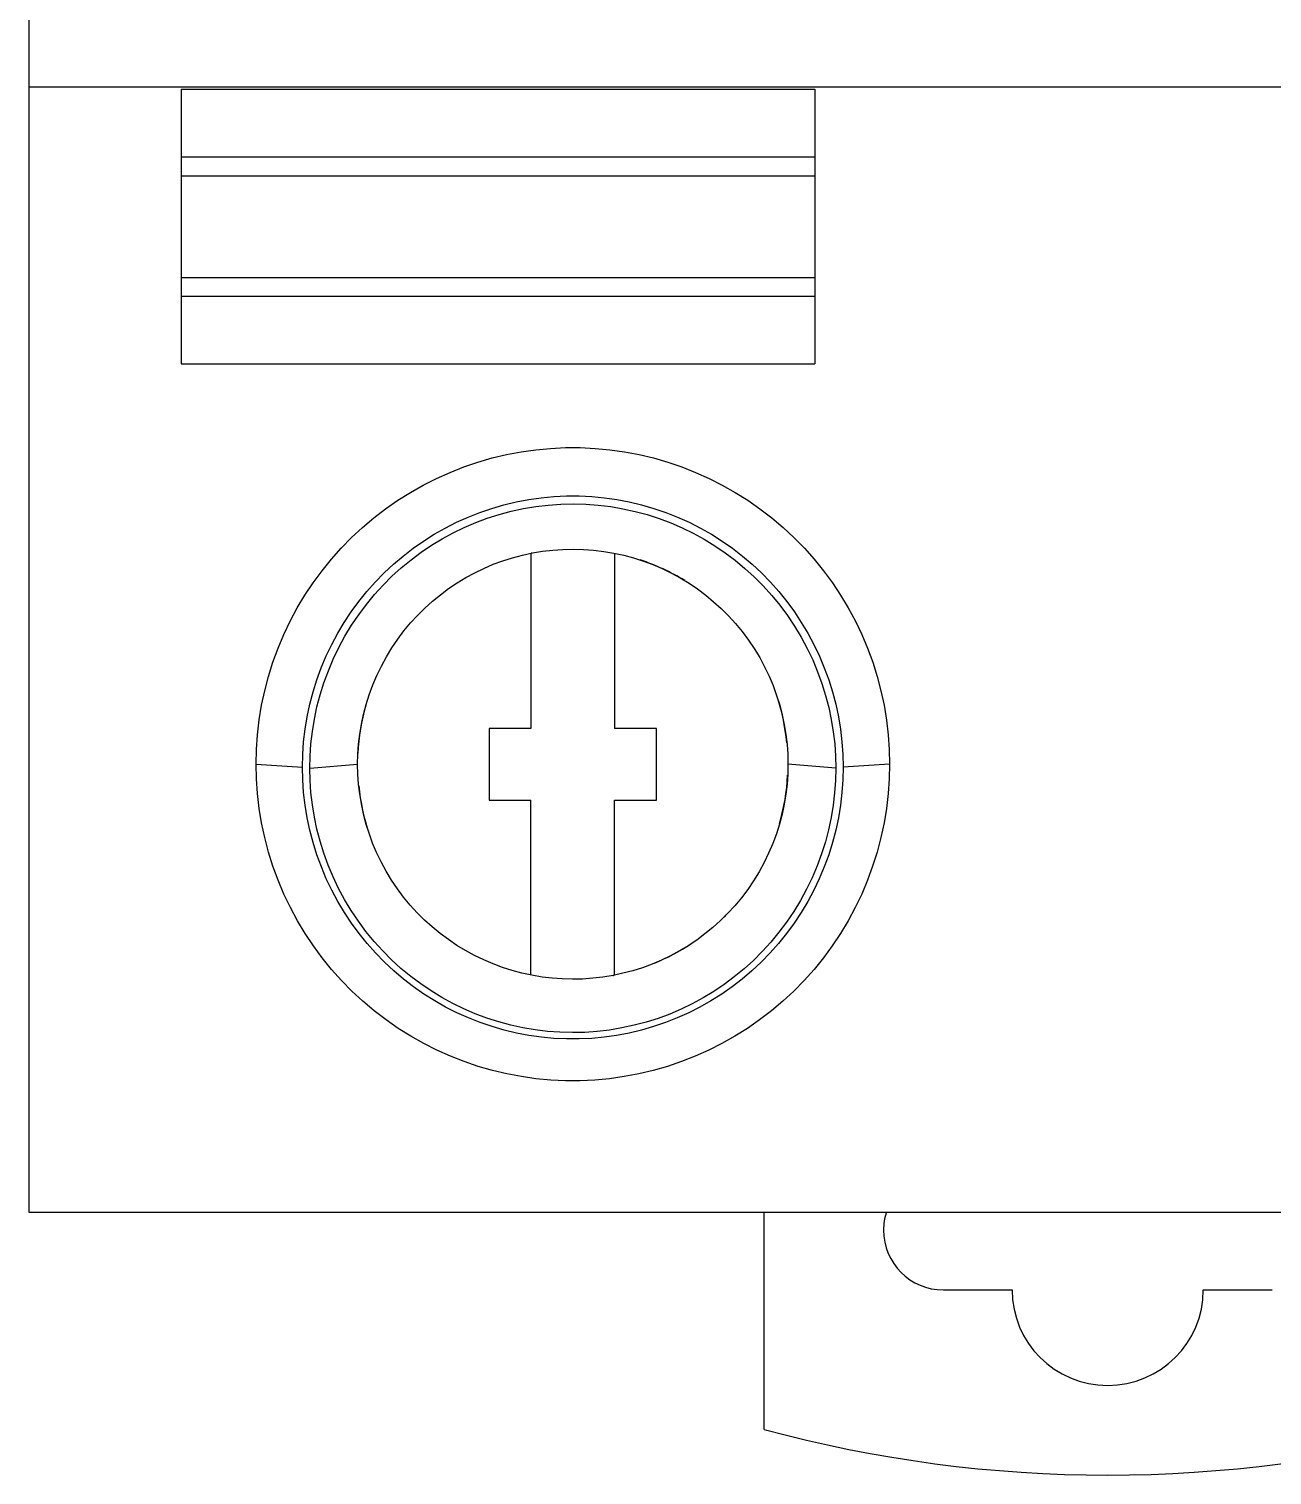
# Model space of a CAD drawing. Header units: millimetres. Extents: x 1019 to 1519, y 1262 to 1448.
# Drawn here: x 1195.695 to 1197.775, y 1263.732 to 1266.153 of the extents above; entities that cross this region are included whole.
import ezdxf

# ---------------------------------------------------------------- set-up
doc = ezdxf.new("R2010")
doc.units = ezdxf.units.MM

msp = doc.modelspace()

# ---------------------------------------------------------------- linework, layer by layer
for p, q in [((1195.6949, 1266.2619), (1195.6949, 1266.0559)), ((1195.6949, 1266.0559), (1195.6949, 1264.1719)), ((1195.6949, 1266.0559), (1202.8649, 1266.0559)), ((1195.9499, 1266.0519), (1195.9499, 1265.8204)), ((1195.9499, 1266.0519), (1197.0099, 1266.0519)), ((1197.0099, 1266.0519), (1197.0099, 1265.8204)), ((1195.9499, 1265.9386), (1197.0099, 1265.9386)), ((1195.9499, 1265.9069), (1197.0099, 1265.9069)), ((1195.9499, 1265.8204), (1195.9499, 1265.5919)), ((1197.0099, 1265.8204), (1197.0099, 1265.5919)), ((1195.9499, 1265.7369), (1197.0099, 1265.7369)), ((1195.9499, 1265.7053), (1197.0099, 1265.7053)), ((1195.9499, 1265.5919), (1197.0099, 1265.5919)), ((1196.4942, 1265.4402), (1196.5185, 1265.4448)), ((1196.5185, 1265.4448), (1196.5431, 1265.4483)), ((1196.5431, 1265.4483), (1196.5678, 1265.4506)), ((1196.5678, 1265.4506), (1196.5926, 1265.4518)), ((1196.5926, 1265.4518), (1196.6174, 1265.4518)), ((1196.6174, 1265.4518), (1196.6421, 1265.4506)), ((1196.6421, 1265.4506), (1196.6668, 1265.4483)), ((1196.6668, 1265.4483), (1196.6914, 1265.4448)), ((1196.6914, 1265.4448), (1196.7158, 1265.4402)), ((1196.4227, 1265.4196), (1196.4462, 1265.4276)), ((1196.4462, 1265.4276), (1196.47, 1265.4345)), ((1196.47, 1265.4345), (1196.4942, 1265.4402)), ((1196.7158, 1265.4402), (1196.7399, 1265.4345)), ((1196.7399, 1265.4345), (1196.7637, 1265.4276)), ((1196.7637, 1265.4276), (1196.7872, 1265.4196)), ((1196.3548, 1265.3892), (1196.377, 1265.4004)), ((1196.377, 1265.4004), (1196.3996, 1265.4105)), ((1196.3996, 1265.4105), (1196.4227, 1265.4196)), ((1196.7872, 1265.4196), (1196.8103, 1265.4105)), ((1196.8103, 1265.4105), (1196.833, 1265.4004)), ((1196.833, 1265.4004), (1196.8551, 1265.3892)), ((1196.3122, 1265.3637), (1196.3332, 1265.377)), ((1196.3332, 1265.377), (1196.3548, 1265.3892)), ((1196.8551, 1265.3892), (1196.8767, 1265.3769)), ((1196.8767, 1265.3769), (1196.8977, 1265.3637)), ((1196.2721, 1265.3344), (1196.2918, 1265.3495)), ((1196.2918, 1265.3495), (1196.3122, 1265.3637)), ((1196.4494, 1265.3434), (1196.4695, 1265.3502)), ((1196.4695, 1265.3502), (1196.4898, 1265.3561)), ((1196.4898, 1265.3561), (1196.5104, 1265.3611)), ((1196.502, 1265.3455), (1196.5224, 1265.3499)), ((1196.5104, 1265.3611), (1196.5312, 1265.365)), ((1196.5224, 1265.3499), (1196.543, 1265.3534)), ((1196.5312, 1265.365), (1196.5522, 1265.368)), ((1196.543, 1265.3534), (1196.5638, 1265.3558)), ((1196.5522, 1265.368), (1196.5732, 1265.37)), ((1196.5638, 1265.3558), (1196.5847, 1265.3573)), ((1196.5732, 1265.37), (1196.5944, 1265.371)), ((1196.5847, 1265.3573), (1196.6057, 1265.3578)), ((1196.5944, 1265.371), (1196.6155, 1265.371)), ((1196.6057, 1265.3578), (1196.6266, 1265.3572)), ((1196.6155, 1265.371), (1196.6367, 1265.37)), ((1196.6266, 1265.3572), (1196.6475, 1265.3557)), ((1196.6367, 1265.37), (1196.6577, 1265.368)), ((1196.6475, 1265.3557), (1196.6683, 1265.3532)), ((1196.6577, 1265.368), (1196.6787, 1265.365)), ((1196.6683, 1265.3532), (1196.6889, 1265.3496)), ((1196.6787, 1265.365), (1196.6995, 1265.361)), ((1196.6889, 1265.3496), (1196.7092, 1265.3452)), ((1196.6995, 1265.361), (1196.7201, 1265.3561)), ((1196.7201, 1265.3561), (1196.7404, 1265.3502)), ((1196.7404, 1265.3502), (1196.7605, 1265.3434)), ((1196.8977, 1265.3637), (1196.9181, 1265.3495)), ((1196.9181, 1265.3495), (1196.9378, 1265.3343)), ((1196.2531, 1265.3183), (1196.2721, 1265.3344)), ((1196.3915, 1265.3173), (1196.4104, 1265.3269)), ((1196.4104, 1265.3269), (1196.4297, 1265.3356)), ((1196.4232, 1265.3183), (1196.4424, 1265.3265)), ((1196.4297, 1265.3356), (1196.4494, 1265.3434)), ((1196.4424, 1265.3265), (1196.4619, 1265.3337)), ((1196.4619, 1265.3337), (1196.4818, 1265.3401)), ((1196.4818, 1265.3401), (1196.502, 1265.3455)), ((1196.7092, 1265.3452), (1196.7294, 1265.3397)), ((1196.7294, 1265.3397), (1196.7492, 1265.3333)), ((1196.7492, 1265.3333), (1196.7687, 1265.326)), ((1196.7605, 1265.3434), (1196.7802, 1265.3356)), ((1196.7687, 1265.326), (1196.7878, 1265.3177)), ((1196.7802, 1265.3356), (1196.7995, 1265.3269)), ((1196.7995, 1265.3269), (1196.8184, 1265.3173)), ((1196.9378, 1265.3343), (1196.9568, 1265.3183)), ((1196.2175, 1265.2836), (1196.2349, 1265.3014)), ((1196.2349, 1265.3014), (1196.2531, 1265.3183)), ((1196.3551, 1265.2955), (1196.3731, 1265.3069)), ((1196.3683, 1265.2884), (1196.3862, 1265.2992)), ((1196.3731, 1265.3069), (1196.3915, 1265.3173)), ((1196.3862, 1265.2992), (1196.4045, 1265.3092)), ((1196.4045, 1265.3092), (1196.4232, 1265.3183)), ((1196.7878, 1265.3177), (1196.8065, 1265.3086)), ((1196.8065, 1265.3086), (1196.8248, 1265.2985)), ((1196.8184, 1265.3173), (1196.8368, 1265.3068)), ((1196.8368, 1265.3068), (1196.8548, 1265.2955)), ((1196.9568, 1265.3183), (1196.975, 1265.3013)), ((1196.975, 1265.3013), (1196.9924, 1265.2836)), ((1196.201, 1265.265), (1196.2175, 1265.2836)), ((1196.3209, 1265.2704), (1196.3377, 1265.2834)), ((1196.3342, 1265.2641), (1196.351, 1265.2766)), ((1196.3377, 1265.2834), (1196.3551, 1265.2955)), ((1196.351, 1265.2766), (1196.3683, 1265.2884)), ((1196.5207, 1265.2719), (1196.5374, 1265.2755)), ((1196.5349, 1265.2751), (1196.5349, 1264.9819)), ((1196.5374, 1265.2755), (1196.5543, 1265.2783)), ((1196.5543, 1265.2783), (1196.5713, 1265.2803)), ((1196.5713, 1265.2803), (1196.5884, 1265.2815)), ((1196.5884, 1265.2815), (1196.6055, 1265.2819)), ((1196.6055, 1265.2819), (1196.6227, 1265.2815)), ((1196.6227, 1265.2815), (1196.6398, 1265.2802)), ((1196.6398, 1265.2802), (1196.6567, 1265.2782)), ((1196.6567, 1265.2782), (1196.6736, 1265.2753)), ((1196.6736, 1265.2753), (1196.6903, 1265.2717)), ((1196.6749, 1265.2751), (1196.6749, 1264.9819)), ((1196.8248, 1265.2985), (1196.8426, 1265.2876)), ((1196.8426, 1265.2876), (1196.86, 1265.2758)), ((1196.8548, 1265.2955), (1196.8722, 1265.2833)), ((1196.86, 1265.2758), (1196.8768, 1265.2632)), ((1196.8722, 1265.2833), (1196.889, 1265.2703)), ((1196.9924, 1265.2836), (1197.0089, 1265.265)), ((1196.1853, 1265.2457), (1196.201, 1265.265)), ((1196.2892, 1265.2421), (1196.3048, 1265.2566)), ((1196.3024, 1265.2365), (1196.318, 1265.2507)), ((1196.3048, 1265.2566), (1196.3209, 1265.2704)), ((1196.318, 1265.2507), (1196.3342, 1265.2641)), ((1196.4563, 1265.2498), (1196.4719, 1265.2565)), ((1196.4719, 1265.2565), (1196.4879, 1265.2624)), ((1196.4879, 1265.2624), (1196.5042, 1265.2675)), ((1196.5042, 1265.2675), (1196.5207, 1265.2719)), ((1196.6903, 1265.2717), (1196.7067, 1265.2672)), ((1196.7067, 1265.2672), (1196.723, 1265.262)), ((1196.723, 1265.262), (1196.7389, 1265.2561)), ((1196.7389, 1265.2561), (1196.7545, 1265.2494)), ((1196.8768, 1265.2632), (1196.893, 1265.2497)), ((1196.889, 1265.2703), (1196.9051, 1265.2566)), ((1196.9051, 1265.2566), (1196.9207, 1265.2421)), ((1197.0089, 1265.265), (1197.0246, 1265.2457)), ((1196.1706, 1265.2257), (1196.1853, 1265.2457)), ((1196.2603, 1265.211), (1196.2744, 1265.2269)), ((1196.2744, 1265.2269), (1196.2892, 1265.2421)), ((1196.2874, 1265.2215), (1196.3024, 1265.2365)), ((1196.4114, 1265.2255), (1196.426, 1265.2343)), ((1196.426, 1265.2343), (1196.4409, 1265.2424)), ((1196.4409, 1265.2424), (1196.4563, 1265.2498)), ((1196.7545, 1265.2494), (1196.7699, 1265.2419)), ((1196.7699, 1265.2419), (1196.7848, 1265.2338)), ((1196.7848, 1265.2338), (1196.7994, 1265.2249)), ((1196.893, 1265.2497), (1196.9086, 1265.2354)), ((1196.9086, 1265.2354), (1196.9236, 1265.2204)), ((1196.9207, 1265.2421), (1196.9355, 1265.2268)), ((1196.9355, 1265.2268), (1196.9496, 1265.2109)), ((1197.0246, 1265.2457), (1197.0393, 1265.2256)), ((1196.144, 1265.1836), (1196.1568, 1265.2049)), ((1196.1568, 1265.2049), (1196.1706, 1265.2257)), ((1196.2469, 1265.1944), (1196.2603, 1265.211)), ((1196.2595, 1265.1894), (1196.2731, 1265.2058)), ((1196.2731, 1265.2058), (1196.2874, 1265.2215)), ((1196.3701, 1265.1948), (1196.3834, 1265.2057)), ((1196.3834, 1265.2057), (1196.3972, 1265.2159)), ((1196.3972, 1265.2159), (1196.4114, 1265.2255)), ((1196.7994, 1265.2249), (1196.8136, 1265.2153)), ((1196.8136, 1265.2153), (1196.8274, 1265.205)), ((1196.8274, 1265.205), (1196.8406, 1265.194)), ((1196.9236, 1265.2204), (1196.9379, 1265.2045)), ((1196.9379, 1265.2045), (1196.9514, 1265.188)), ((1196.9496, 1265.2109), (1196.963, 1265.1944)), ((1197.0393, 1265.2256), (1197.0531, 1265.2049)), ((1197.0531, 1265.2049), (1197.0659, 1265.1835)), ((1196.1322, 1265.1616), (1196.144, 1265.1836)), ((1196.2343, 1265.1772), (1196.2469, 1265.1944)), ((1196.2468, 1265.1722), (1196.2595, 1265.1894)), ((1196.3451, 1265.1711), (1196.3574, 1265.1833)), ((1196.3574, 1265.1833), (1196.3701, 1265.1948)), ((1196.8406, 1265.194), (1196.8534, 1265.1824)), ((1196.8534, 1265.1824), (1196.8657, 1265.1702)), ((1196.9514, 1265.188), (1196.9641, 1265.1708)), ((1196.963, 1265.1944), (1196.9756, 1265.1772)), ((1197.0659, 1265.1835), (1197.0777, 1265.1616)), ((1196.1215, 1265.1391), (1196.1322, 1265.1616)), ((1196.2116, 1265.1411), (1196.2226, 1265.1594)), ((1196.2226, 1265.1594), (1196.2343, 1265.1772)), ((1196.2237, 1265.1362), (1196.2348, 1265.1545)), ((1196.2348, 1265.1545), (1196.2468, 1265.1722)), ((1196.3223, 1265.1449), (1196.3334, 1265.1583)), ((1196.3334, 1265.1583), (1196.3451, 1265.1711)), ((1196.8657, 1265.1702), (1196.8773, 1265.1573)), ((1196.8773, 1265.1573), (1196.8884, 1265.1438)), ((1196.9641, 1265.1708), (1196.976, 1265.153)), ((1196.9756, 1265.1772), (1196.9873, 1265.1594)), ((1196.9873, 1265.1594), (1196.9983, 1265.1411)), ((1197.0777, 1265.1616), (1197.0884, 1265.1391)), ((1196.1118, 1265.1162), (1196.1215, 1265.1391)), ((1196.2016, 1265.1223), (1196.2116, 1265.1411)), ((1196.2135, 1265.1173), (1196.2237, 1265.1362)), ((1196.3021, 1265.1166), (1196.3119, 1265.131)), ((1196.3119, 1265.131), (1196.3223, 1265.1449)), ((1196.8884, 1265.1438), (1196.8988, 1265.1298)), ((1196.8988, 1265.1298), (1196.9086, 1265.1154)), ((1196.976, 1265.153), (1196.987, 1265.1346)), ((1196.987, 1265.1346), (1196.9971, 1265.1157)), ((1196.9983, 1265.1411), (1197.0083, 1265.1223)), ((1197.0884, 1265.1391), (1197.0981, 1265.1161)), ((1196.1032, 1265.0928), (1196.1118, 1265.1162)), ((1196.1924, 1265.1031), (1196.2016, 1265.1223)), ((1196.2042, 1265.098), (1196.2135, 1265.1173)), ((1196.293, 1265.1017), (1196.3021, 1265.1166)), ((1196.9086, 1265.1154), (1196.9176, 1265.1004)), ((1196.9971, 1265.1157), (1197.0063, 1265.0964)), ((1197.0083, 1265.1223), (1197.0175, 1265.103)), ((1197.0981, 1265.1161), (1197.1067, 1265.0927)), ((1196.0957, 1265.069), (1196.1032, 1265.0928)), ((1196.1768, 1265.0633), (1196.1841, 1265.0834)), ((1196.1841, 1265.0834), (1196.1924, 1265.1031)), ((1196.1959, 1265.0783), (1196.2042, 1265.098)), ((1196.2771, 1265.0706), (1196.2847, 1265.0863)), ((1196.2847, 1265.0863), (1196.293, 1265.1017)), ((1196.9176, 1265.1004), (1196.9258, 1265.085)), ((1196.9258, 1265.085), (1196.9333, 1265.0693)), ((1197.0063, 1265.0964), (1197.0145, 1265.0768)), ((1197.0175, 1265.103), (1197.0257, 1265.0833)), ((1197.0257, 1265.0833), (1197.0331, 1265.0633)), ((1197.1067, 1265.0927), (1197.1141, 1265.0689)), ((1196.0894, 1265.0449), (1196.0957, 1265.069)), ((1196.1704, 1265.0429), (1196.1768, 1265.0633)), ((1196.1822, 1265.0381), (1196.1886, 1265.0583)), ((1196.1886, 1265.0583), (1196.1959, 1265.0783)), ((1196.2703, 1265.0546), (1196.2771, 1265.0706)), ((1196.9333, 1265.0693), (1196.9401, 1265.0534)), ((1197.0145, 1265.0768), (1197.0217, 1265.0569)), ((1197.0217, 1265.0569), (1197.028, 1265.0369)), ((1197.0331, 1265.0633), (1197.0395, 1265.0429)), ((1197.1141, 1265.0689), (1197.1205, 1265.0448)), ((1196.0842, 1265.0205), (1196.0894, 1265.0449)), ((1196.165, 1265.0222), (1196.1704, 1265.0429)), ((1196.1769, 1265.0177), (1196.1822, 1265.0381)), ((1196.2591, 1265.0219), (1196.2643, 1265.0383)), ((1196.2643, 1265.0383), (1196.2703, 1265.0546)), ((1196.9401, 1265.0534), (1196.946, 1265.0372)), ((1196.946, 1265.0372), (1196.9511, 1265.021)), ((1197.028, 1265.0369), (1197.0332, 1265.0168)), ((1197.0395, 1265.0429), (1197.0449, 1265.0222)), ((1197.1205, 1265.0448), (1197.1257, 1265.0205)), ((1196.0801, 1264.996), (1196.0842, 1265.0205)), ((1196.1605, 1265.0013), (1196.165, 1265.0222)), ((1196.1725, 1264.9972), (1196.1769, 1265.0177)), ((1196.2547, 1265.0053), (1196.2591, 1265.0219)), ((1196.9511, 1265.021), (1196.9553, 1265.0046)), ((1197.0332, 1265.0168), (1197.0374, 1264.9965)), ((1197.0449, 1265.0222), (1197.0493, 1265.0013)), ((1197.1257, 1265.0205), (1197.1297, 1264.9959)), ((1196.0772, 1264.9713), (1196.0801, 1264.996)), ((1196.1571, 1264.9803), (1196.1605, 1265.0013)), ((1196.1692, 1264.9767), (1196.1725, 1264.9972)), ((1196.2484, 1264.972), (1196.2512, 1264.9887)), ((1196.2512, 1264.9887), (1196.2547, 1265.0053)), ((1196.9553, 1265.0046), (1196.9588, 1264.9881)), ((1196.9588, 1264.9881), (1196.9615, 1264.9716)), ((1197.0374, 1264.9965), (1197.0407, 1264.9762)), ((1197.0493, 1265.0013), (1197.0528, 1264.9803)), ((1197.1297, 1264.9959), (1197.1326, 1264.9713)), ((1196.0755, 1264.9466), (1196.0772, 1264.9713)), ((1196.1546, 1264.9591), (1196.1571, 1264.9803)), ((1196.1668, 1264.9561), (1196.1692, 1264.9767)), ((1196.2465, 1264.9553), (1196.2484, 1264.972)), ((1196.4649, 1264.9819), (1196.4649, 1264.8619)), ((1196.5349, 1264.9819), (1196.4649, 1264.9819)), ((1196.7449, 1264.9819), (1196.6749, 1264.9819)), ((1196.7449, 1264.8619), (1196.7449, 1264.9819)), ((1196.9615, 1264.9716), (1196.9634, 1264.955)), ((1197.0407, 1264.9762), (1197.0431, 1264.9559)), ((1197.0528, 1264.9803), (1197.0553, 1264.9591)), ((1197.1326, 1264.9713), (1197.1344, 1264.9466)), ((1196.0749, 1264.9219), (1196.0755, 1264.9466)), ((1196.1526, 1264.9168), (1196.1531, 1264.9379)), ((1196.1531, 1264.9379), (1196.1546, 1264.9591)), ((1196.1649, 1264.9152), (1196.1654, 1264.9356)), ((1196.1654, 1264.9356), (1196.1668, 1264.9561)), ((1196.2449, 1264.9219), (1196.2453, 1264.9386)), ((1196.2453, 1264.9386), (1196.2465, 1264.9553)), ((1196.9634, 1264.955), (1196.9645, 1264.9385)), ((1196.9645, 1264.9385), (1196.9649, 1264.9219)), ((1197.0431, 1264.9559), (1197.0445, 1264.9355)), ((1197.0445, 1264.9355), (1197.0449, 1264.9152)), ((1197.0553, 1264.9591), (1197.0568, 1264.9379)), ((1197.0568, 1264.9379), (1197.0572, 1264.9168)), ((1197.1344, 1264.9466), (1197.1349, 1264.9219)), ((1196.0755, 1264.8973), (1196.0749, 1264.9219)), ((1196.0749, 1264.9219), (1196.1526, 1264.9168)), ((1196.1531, 1264.8957), (1196.1526, 1264.9168)), ((1196.1649, 1264.9152), (1196.2449, 1264.9219)), ((1196.1654, 1264.8947), (1196.165, 1264.9152)), ((1196.2453, 1264.9053), (1196.2449, 1264.9219)), ((1196.9649, 1264.9219), (1196.9645, 1264.9052)), ((1197.0449, 1264.9152), (1196.9649, 1264.9219)), ((1197.0449, 1264.9152), (1197.0445, 1264.8946)), ((1197.0572, 1264.9168), (1197.0568, 1264.8957)), ((1197.1349, 1264.9219), (1197.0572, 1264.9168)), ((1197.1349, 1264.9219), (1197.1344, 1264.8973)), ((1196.0772, 1264.8727), (1196.0755, 1264.8973)), ((1196.1546, 1264.8745), (1196.1531, 1264.8957)), ((1196.1668, 1264.8743), (1196.1654, 1264.8947)), ((1196.2465, 1264.8887), (1196.2453, 1264.9053)), ((1196.2484, 1264.8721), (1196.2465, 1264.8887)), ((1196.9634, 1264.8885), (1196.9614, 1264.8717)), ((1196.9645, 1264.9052), (1196.9634, 1264.8885)), ((1197.0445, 1264.8946), (1197.043, 1264.874)), ((1197.0568, 1264.8957), (1197.0553, 1264.8745)), ((1197.1344, 1264.8973), (1197.1327, 1264.8727)), ((1196.0801, 1264.848), (1196.0772, 1264.8727)), ((1196.157, 1264.8534), (1196.1546, 1264.8745)), ((1196.1692, 1264.8539), (1196.1668, 1264.8743)), ((1196.2511, 1264.8555), (1196.2484, 1264.8721)), ((1196.9614, 1264.8717), (1196.9587, 1264.855)), ((1197.043, 1264.874), (1197.0406, 1264.8534)), ((1197.0553, 1264.8745), (1197.0528, 1264.8534)), ((1197.1327, 1264.8727), (1197.1298, 1264.848)), ((1196.0842, 1264.8235), (1196.0801, 1264.848)), ((1196.1605, 1264.8323), (1196.157, 1264.8534)), ((1196.1725, 1264.8335), (1196.1692, 1264.8539)), ((1196.2546, 1264.839), (1196.2511, 1264.8555)), ((1196.2589, 1264.8225), (1196.2546, 1264.839)), ((1196.4649, 1264.8619), (1196.5349, 1264.8619)), ((1196.5349, 1264.5688), (1196.5349, 1264.8619)), ((1196.6749, 1264.5688), (1196.6749, 1264.8619)), ((1196.6749, 1264.8619), (1196.7449, 1264.8619)), ((1196.9587, 1264.855), (1196.9551, 1264.8383)), ((1197.0406, 1264.8534), (1197.0373, 1264.8328)), ((1197.0528, 1264.8534), (1197.0493, 1264.8323)), ((1197.1298, 1264.848), (1197.1257, 1264.8235)), ((1196.0894, 1264.7991), (1196.0842, 1264.8235)), ((1196.165, 1264.8113), (1196.1605, 1264.8323)), ((1196.1768, 1264.8132), (1196.1725, 1264.8335)), ((1196.264, 1264.8062), (1196.2589, 1264.8225)), ((1196.9507, 1264.8216), (1196.9455, 1264.8052)), ((1196.9551, 1264.8383), (1196.9507, 1264.8216)), ((1197.0373, 1264.8328), (1197.0329, 1264.8123)), ((1197.0493, 1264.8323), (1197.0449, 1264.8113)), ((1197.1257, 1264.8235), (1197.1205, 1264.7991)), ((1196.0957, 1264.7749), (1196.0894, 1264.7991)), ((1196.1704, 1264.7906), (1196.165, 1264.8113)), ((1196.1768, 1264.7701), (1196.1704, 1264.7906)), ((1196.182, 1264.793), (1196.1768, 1264.8132)), ((1196.1883, 1264.7729), (1196.182, 1264.793)), ((1196.27, 1264.79), (1196.264, 1264.8062)), ((1196.9455, 1264.8052), (1196.9394, 1264.7889)), ((1197.0275, 1264.7919), (1197.0211, 1264.7716)), ((1197.0329, 1264.8123), (1197.0275, 1264.7919)), ((1197.0395, 1264.7906), (1197.0331, 1264.7701)), ((1197.0449, 1264.8113), (1197.0395, 1264.7906)), ((1197.1205, 1264.7991), (1197.1141, 1264.7749)), ((1196.1032, 1264.751), (1196.0957, 1264.7749)), ((1196.1842, 1264.7499), (1196.1768, 1264.7701)), ((1196.1955, 1264.753), (1196.1883, 1264.7729)), ((1196.2767, 1264.7741), (1196.27, 1264.79)), ((1196.2843, 1264.7584), (1196.2767, 1264.7741)), ((1196.9326, 1264.7728), (1196.925, 1264.7571)), ((1196.9394, 1264.7889), (1196.9326, 1264.7728)), ((1197.0211, 1264.7716), (1197.0138, 1264.7516)), ((1197.0331, 1264.7701), (1197.0257, 1264.75)), ((1197.1141, 1264.7749), (1197.1066, 1264.7511)), ((1196.1118, 1264.7276), (1196.1032, 1264.751)), ((1196.1925, 1264.7302), (1196.1842, 1264.7499)), ((1196.2038, 1264.7334), (1196.1955, 1264.753)), ((1196.2926, 1264.743), (1196.2843, 1264.7584)), ((1196.3016, 1264.728), (1196.2926, 1264.743)), ((1196.925, 1264.7571), (1196.9166, 1264.7418)), ((1197.0138, 1264.7516), (1197.0054, 1264.7319)), ((1197.0257, 1264.75), (1197.0174, 1264.7302)), ((1197.1066, 1264.7511), (1197.098, 1264.7276)), ((1196.1216, 1264.7045), (1196.1118, 1264.7276)), ((1196.2017, 1264.7108), (1196.1925, 1264.7302)), ((1196.213, 1264.7141), (1196.2038, 1264.7334)), ((1196.3114, 1264.7135), (1196.3016, 1264.728)), ((1196.9075, 1264.7269), (1196.8977, 1264.7124)), ((1196.9166, 1264.7418), (1196.9075, 1264.7269)), ((1197.0054, 1264.7319), (1196.9961, 1264.7125)), ((1197.0174, 1264.7302), (1197.0082, 1264.7109)), ((1197.098, 1264.7276), (1197.0883, 1264.7046)), ((1196.1323, 1264.682), (1196.1216, 1264.7045)), ((1196.2118, 1264.6919), (1196.2017, 1264.7108)), ((1196.2232, 1264.6952), (1196.213, 1264.7141)), ((1196.2342, 1264.6768), (1196.2232, 1264.6952)), ((1196.3218, 1264.6995), (1196.3114, 1264.7135)), ((1196.3329, 1264.6861), (1196.3218, 1264.6995)), ((1196.8872, 1264.6985), (1196.8761, 1264.6851)), ((1196.8977, 1264.7124), (1196.8872, 1264.6985)), ((1196.9859, 1264.6937), (1196.9747, 1264.6753)), ((1196.9961, 1264.7125), (1196.9859, 1264.6937)), ((1197.0082, 1264.7109), (1196.9981, 1264.692)), ((1197.0883, 1264.7046), (1197.0775, 1264.682)), ((1196.1442, 1264.66), (1196.1323, 1264.682)), ((1196.2228, 1264.6735), (1196.2118, 1264.6919)), ((1196.2346, 1264.6557), (1196.2228, 1264.6735)), ((1196.2461, 1264.6589), (1196.2342, 1264.6768)), ((1196.3446, 1264.6733), (1196.3329, 1264.6861)), ((1196.3569, 1264.661), (1196.3446, 1264.6733)), ((1196.8644, 1264.6723), (1196.8521, 1264.6602)), ((1196.8761, 1264.6851), (1196.8644, 1264.6723)), ((1196.9747, 1264.6753), (1196.9627, 1264.6576)), ((1196.9871, 1264.6736), (1196.9753, 1264.6557)), ((1196.9981, 1264.692), (1196.9871, 1264.6736)), ((1197.0775, 1264.682), (1197.0657, 1264.66)), ((1196.157, 1264.6386), (1196.1442, 1264.66)), ((1196.2472, 1264.6384), (1196.2346, 1264.6557)), ((1196.2589, 1264.6418), (1196.2461, 1264.6589)), ((1196.3697, 1264.6494), (1196.3569, 1264.661)), ((1196.383, 1264.6385), (1196.3697, 1264.6494)), ((1196.8393, 1264.6487), (1196.826, 1264.6378)), ((1196.8521, 1264.6602), (1196.8393, 1264.6487)), ((1196.9627, 1264.6576), (1196.9499, 1264.6405)), ((1196.9753, 1264.6557), (1196.9627, 1264.6385)), ((1197.0657, 1264.66), (1197.0529, 1264.6386)), ((1196.1709, 1264.6178), (1196.157, 1264.6386)), ((1196.2607, 1264.6218), (1196.2472, 1264.6384)), ((1196.2725, 1264.6252), (1196.2589, 1264.6418)), ((1196.2748, 1264.6059), (1196.2607, 1264.6218)), ((1196.2868, 1264.6094), (1196.2725, 1264.6252)), ((1196.3967, 1264.6282), (1196.383, 1264.6385)), ((1196.4109, 1264.6187), (1196.3967, 1264.6282)), ((1196.8122, 1264.6276), (1196.798, 1264.6181)), ((1196.826, 1264.6378), (1196.8122, 1264.6276)), ((1196.9363, 1264.624), (1196.922, 1264.6083)), ((1196.9492, 1264.6218), (1196.9351, 1264.6059)), ((1196.9499, 1264.6405), (1196.9363, 1264.624)), ((1196.9627, 1264.6385), (1196.9492, 1264.6218)), ((1197.0529, 1264.6386), (1197.039, 1264.6178)), ((1196.1857, 1264.5977), (1196.1709, 1264.6178)), ((1196.2014, 1264.5783), (1196.1857, 1264.5977)), ((1196.2897, 1264.5906), (1196.2748, 1264.6059)), ((1196.3018, 1264.5944), (1196.2868, 1264.6094)), ((1196.4255, 1264.6098), (1196.4109, 1264.6187)), ((1196.4405, 1264.6017), (1196.4255, 1264.6098)), ((1196.4558, 1264.5943), (1196.4405, 1264.6017)), ((1196.7685, 1264.6012), (1196.7531, 1264.5939)), ((1196.7834, 1264.6093), (1196.7685, 1264.6012)), ((1196.798, 1264.6181), (1196.7834, 1264.6093)), ((1196.922, 1264.6083), (1196.907, 1264.5934)), ((1196.9351, 1264.6059), (1196.9202, 1264.5906)), ((1197.0242, 1264.5977), (1197.0085, 1264.5784)), ((1197.039, 1264.6178), (1197.0242, 1264.5977)), ((1196.218, 1264.5597), (1196.2014, 1264.5783)), ((1196.3053, 1264.5761), (1196.2897, 1264.5906)), ((1196.3174, 1264.5801), (1196.3018, 1264.5944)), ((1196.3216, 1264.5623), (1196.3053, 1264.5761)), ((1196.3337, 1264.5667), (1196.3174, 1264.5801)), ((1196.4714, 1264.5876), (1196.4558, 1264.5943)), ((1196.4873, 1264.5817), (1196.4714, 1264.5876)), ((1196.5035, 1264.5765), (1196.4873, 1264.5817)), ((1196.5199, 1264.5721), (1196.5035, 1264.5765)), ((1196.7053, 1264.5762), (1196.6889, 1264.5719)), ((1196.7215, 1264.5813), (1196.7053, 1264.5762)), ((1196.7375, 1264.5872), (1196.7215, 1264.5813)), ((1196.7531, 1264.5939), (1196.7375, 1264.5872)), ((1196.8914, 1264.5792), (1196.8751, 1264.5658)), ((1196.9046, 1264.5761), (1196.8883, 1264.5623)), ((1196.907, 1264.5934), (1196.8914, 1264.5792)), ((1196.9202, 1264.5906), (1196.9046, 1264.5761)), ((1197.0085, 1264.5784), (1196.9919, 1264.5598)), ((1196.2354, 1264.542), (1196.218, 1264.5597)), ((1196.3384, 1264.5493), (1196.3216, 1264.5623)), ((1196.3505, 1264.5541), (1196.3337, 1264.5667)), ((1196.3558, 1264.5371), (1196.3384, 1264.5493)), ((1196.3678, 1264.5423), (1196.3505, 1264.5541)), ((1196.5366, 1264.5685), (1196.5199, 1264.5721)), ((1196.5534, 1264.5656), (1196.5366, 1264.5685)), ((1196.5703, 1264.5636), (1196.5534, 1264.5656)), ((1196.5873, 1264.5624), (1196.5703, 1264.5636)), ((1196.6044, 1264.5619), (1196.5873, 1264.5624)), ((1196.6214, 1264.5623), (1196.6044, 1264.5619)), ((1196.6385, 1264.5635), (1196.6214, 1264.5623)), ((1196.6554, 1264.5655), (1196.6385, 1264.5635)), ((1196.6722, 1264.5683), (1196.6554, 1264.5655)), ((1196.6889, 1264.5719), (1196.6722, 1264.5683)), ((1196.8583, 1264.5533), (1196.841, 1264.5416)), ((1196.8715, 1264.5493), (1196.8541, 1264.5372)), ((1196.8751, 1264.5658), (1196.8583, 1264.5533)), ((1196.8883, 1264.5623), (1196.8715, 1264.5493)), ((1196.9919, 1264.5598), (1196.9745, 1264.542)), ((1196.2537, 1264.525), (1196.2354, 1264.542)), ((1196.2727, 1264.509), (1196.2537, 1264.525)), ((1196.3738, 1264.5258), (1196.3558, 1264.5371)), ((1196.3857, 1264.5314), (1196.3678, 1264.5423)), ((1196.3922, 1264.5154), (1196.3738, 1264.5258)), ((1196.404, 1264.5214), (1196.3857, 1264.5314)), ((1196.8231, 1264.5308), (1196.8048, 1264.5209)), ((1196.8361, 1264.5259), (1196.8177, 1264.5154)), ((1196.841, 1264.5416), (1196.8231, 1264.5308)), ((1196.8541, 1264.5372), (1196.8361, 1264.5259)), ((1196.9562, 1264.5251), (1196.9372, 1264.509)), ((1196.9745, 1264.542), (1196.9562, 1264.5251)), ((1196.2924, 1264.4939), (1196.2727, 1264.509)), ((1196.4111, 1264.5058), (1196.3922, 1264.5154)), ((1196.4227, 1264.5123), (1196.404, 1264.5214)), ((1196.4304, 1264.4971), (1196.4111, 1264.5058)), ((1196.4418, 1264.5041), (1196.4227, 1264.5123)), ((1196.4612, 1264.4968), (1196.4418, 1264.5041)), ((1196.767, 1264.5037), (1196.7475, 1264.4964)), ((1196.7861, 1264.5118), (1196.767, 1264.5037)), ((1196.7988, 1264.5058), (1196.7795, 1264.4972)), ((1196.8048, 1264.5209), (1196.7861, 1264.5118)), ((1196.8177, 1264.5154), (1196.7988, 1264.5058)), ((1196.9372, 1264.509), (1196.9175, 1264.4939)), ((1196.3128, 1264.4797), (1196.2924, 1264.4939)), ((1196.3339, 1264.4665), (1196.3128, 1264.4797)), ((1196.4501, 1264.4894), (1196.4304, 1264.4971)), ((1196.4701, 1264.4826), (1196.4501, 1264.4894)), ((1196.481, 1264.4905), (1196.4612, 1264.4968)), ((1196.4903, 1264.4767), (1196.4701, 1264.4826)), ((1196.5011, 1264.4851), (1196.481, 1264.4905)), ((1196.5108, 1264.4719), (1196.4903, 1264.4767)), ((1196.5214, 1264.4806), (1196.5011, 1264.4851)), ((1196.5419, 1264.4771), (1196.5214, 1264.4806)), ((1196.5626, 1264.4746), (1196.5419, 1264.4771)), ((1196.6666, 1264.4769), (1196.6459, 1264.4745)), ((1196.6872, 1264.4804), (1196.6666, 1264.4769)), ((1196.7075, 1264.4848), (1196.6872, 1264.4804)), ((1196.7196, 1264.4768), (1196.6991, 1264.4719)), ((1196.7276, 1264.4901), (1196.7075, 1264.4848)), ((1196.7398, 1264.4826), (1196.7196, 1264.4768)), ((1196.7475, 1264.4964), (1196.7276, 1264.4901)), ((1196.7598, 1264.4894), (1196.7398, 1264.4826)), ((1196.7795, 1264.4972), (1196.7598, 1264.4894)), ((1196.8971, 1264.4797), (1196.876, 1264.4665)), ((1196.9175, 1264.4939), (1196.8971, 1264.4797)), ((1196.3555, 1264.4543), (1196.3339, 1264.4665)), ((1196.3776, 1264.4431), (1196.3555, 1264.4543)), ((1196.5316, 1264.4679), (1196.5108, 1264.4719)), ((1196.5524, 1264.465), (1196.5316, 1264.4679)), ((1196.5734, 1264.463), (1196.5524, 1264.465)), ((1196.5834, 1264.4731), (1196.5626, 1264.4746)), ((1196.5944, 1264.462), (1196.5734, 1264.463)), ((1196.6042, 1264.4726), (1196.5834, 1264.4731)), ((1196.6155, 1264.462), (1196.5944, 1264.462)), ((1196.6251, 1264.473), (1196.6042, 1264.4726)), ((1196.6365, 1264.463), (1196.6155, 1264.462)), ((1196.6459, 1264.4745), (1196.6251, 1264.473)), ((1196.6575, 1264.465), (1196.6365, 1264.463)), ((1196.6783, 1264.4679), (1196.6575, 1264.465)), ((1196.6991, 1264.4719), (1196.6783, 1264.4679)), ((1196.8544, 1264.4543), (1196.8323, 1264.4432)), ((1196.876, 1264.4665), (1196.8544, 1264.4543)), ((1196.4002, 1264.433), (1196.3776, 1264.4431)), ((1196.4233, 1264.424), (1196.4002, 1264.433)), ((1196.8097, 1264.4331), (1196.7866, 1264.424)), ((1196.8323, 1264.4432), (1196.8097, 1264.4331)), ((1196.4467, 1264.4161), (1196.4233, 1264.424)), ((1196.4705, 1264.4093), (1196.4467, 1264.4161)), ((1196.4946, 1264.4035), (1196.4705, 1264.4093)), ((1196.5189, 1264.399), (1196.4946, 1264.4035)), ((1196.7153, 1264.4036), (1196.691, 1264.399)), ((1196.7394, 1264.4093), (1196.7153, 1264.4036)), ((1196.7632, 1264.4161), (1196.7394, 1264.4093)), ((1196.7866, 1264.424), (1196.7632, 1264.4161)), ((1196.5433, 1264.3955), (1196.5189, 1264.399)), ((1196.5679, 1264.3932), (1196.5433, 1264.3955)), ((1196.5926, 1264.3921), (1196.5679, 1264.3932)), ((1196.6173, 1264.3921), (1196.5926, 1264.3921)), ((1196.642, 1264.3932), (1196.6173, 1264.3921)), ((1196.6666, 1264.3955), (1196.642, 1264.3932)), ((1196.691, 1264.399), (1196.6666, 1264.3955)), ((1195.6949, 1264.1719), (1202.8649, 1264.1719)), ((1196.9249, 1263.8084), (1196.9249, 1264.1719)), ((1197.2249, 1264.0419), (1197.3399, 1264.0419)), ((1197.6599, 1264.0419), (1197.7749, 1264.0419))]:
    msp.add_line(p, q)
for centre, radius, start, end in [((1196.6049, 1264.9219), 0.36, 100.8405, 101.1543), ((1196.6049, 1264.9219), 0.36, 58.664, 71.739), ((1196.6049, 1264.9219), 0.36, 5.7004, 18.7769), ((1196.6049, 1264.9219), 0.36, 164.0973, 177.1062), ((1196.6049, 1264.9219), 0.36, 344.0146, 357.0595), ((1196.6049, 1264.9219), 0.36, 185.7537, 198.8652), ((1196.6049, 1264.9219), 0.36, 314.7316, 315.3754), ((1196.6049, 1264.9219), 0.36, 292.2838, 303.4583), ((1196.6049, 1264.9219), 0.36, 280.7439, 281.1129), ((1197.2249, 1264.1419), 0.1, 162.5424, 180), ((1197.2249, 1264.1419), 0.1, 180, 270), ((1197.4999, 1264.0419), 0.16, 180, 0), ((1197.4999, 1265.9319), 2.2, 254.849, 285.151)]:
    msp.add_arc(centre, radius, start, end)

doc.saveas('drawing.dxf')
